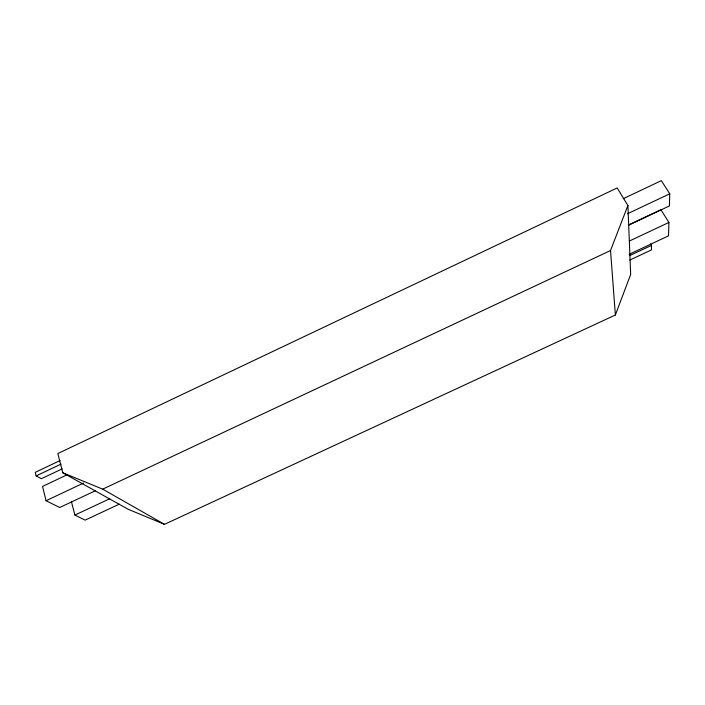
<?xml version="1.0" encoding="UTF-8"?>
<svg xmlns="http://www.w3.org/2000/svg" width="705" height="705" viewBox="0 0 705 705"><rect width="100%" height="100%" fill="white"/><g stroke="black" fill="none" stroke-linecap="round" stroke-linejoin="round"><path stroke-width="1.06" d="M628.675 224.904L660.902 209.72L668.913 222.454L668.516 235.858L629.107 254.338M623.246 198.695L661.343 180.656L669.75 193.813L669.398 205.966L628.886 225.054M615.368 314.994L630.675 274.439L627.899 205.507L617.157 187.962L57.828 453.544L62.798 472.764L128.028 509.221L164.485 524.344L615.368 314.994L610.53 250.531L627.899 205.507M60.092 460.559L35.25 472.341L36.131 475.919L41.383 478.704L62.119 468.887M36.131 475.919L61.088 464.093M67.019 474.835L42.529 486.415L46.063 500.717L59.705 507.512L95.404 490.733M627.415 213.8L669.75 193.813M46.063 500.717L83.551 483.057M629.547 240.951L668.913 222.454M62.798 472.764L102.71 489.147L610.53 250.531M71.337 501.334L74.897 515.064L109.698 498.752M629.635 255.633L651.464 245.402L650.539 243.886M629.821 260.048L651.464 249.914L651.464 245.402M119.321 504.137L85.111 520.14L74.897 515.064M102.71 489.147L164.485 524.344"/></g></svg>
